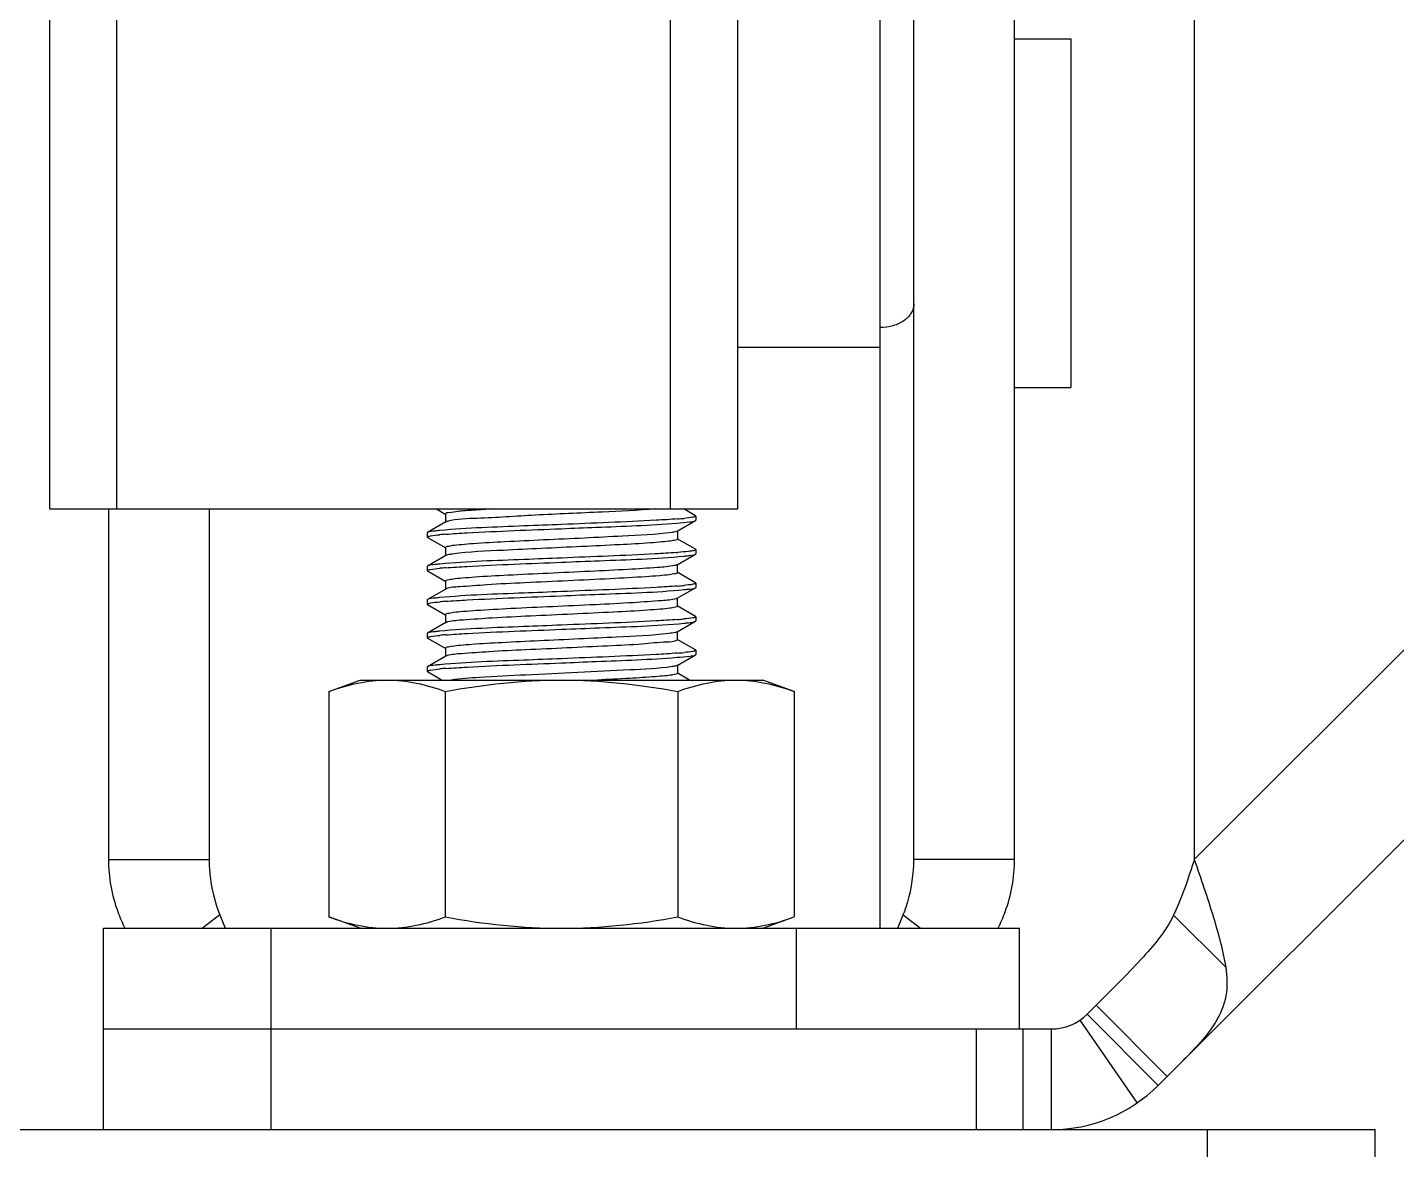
# Model space of a CAD drawing. Extents: x 27938 to 650306, y -92720 to 1524912.
# Drawn here: x 297422 to 298148, y 829416 to 830011 of the extents above; entities that cross this region are included whole.
import ezdxf

# ---------------------------------------------------------------- set-up
doc = ezdxf.new("R2010")
doc.units = 0
doc.header["$LTSCALE"] = 1000
doc.header["$MEASUREMENT"] = 0

msp = doc.modelspace()

# ---------------------------------------------------------------- linework, layer by layer
at = {"linetype": 'Continuous'}
for p, q in [((297433.55, 829755.57), (297433.55, 832715.18)), ((297469.14, 829755.57), (297469.14, 832715.18)), ((297762.76, 829755.57), (297762.76, 832715.18)), ((297798.35, 829755.57), (297798.35, 832715.18)), ((297873.98, 829533.14), (297873.98, 830553.69)), ((297891.77, 829569.65), (297891.77, 830103.94)), ((297945.16, 829569.65), (297945.16, 830103.94)), ((298040.47, 830103.94), (298040.47, 829569.6)), ((297945.16, 830004.94), (297974.95, 830004.94)), ((298040.47, 829569.6), (298468.74, 829997.87)), ((298519.07, 829947.54), (298021.35, 829449.82)), ((297798.35, 829841.46), (297873.98, 829841.46)), ((297945.16, 829820), (297974.95, 829820)), ((297433.55, 829755.57), (297798.35, 829755.57)), ((297464.69, 829755.57), (297464.69, 829569.65)), ((297518.08, 829755.57), (297518.08, 829569.65)), ((297638.57, 829755.57), (297643.57, 829752.68)), ((297643.38, 829752.9), (297643.38, 829748.45)), ((297775.94, 829751.99), (297769.74, 829755.57)), ((297775.94, 829751.99), (297776.11, 829751.79)), ((297776.11, 829751.79), (297776.11, 829749.57)), ((297643.57, 829748.68), (297633.92, 829743.09)), ((297766.28, 829743.78), (297775.94, 829749.37)), ((297766.47, 829744.01), (297766.47, 829739.56)), ((297775.94, 829749.37), (297776.11, 829749.57)), ((297633.92, 829743.09), (297633.75, 829742.89)), ((297633.75, 829742.89), (297633.75, 829740.67)), ((297633.92, 829740.47), (297633.75, 829740.67)), ((297633.92, 829740.47), (297643.57, 829734.88)), ((297775.94, 829734.19), (297766.28, 829739.78)), ((297643.57, 829730.88), (297633.92, 829725.29)), ((297643.38, 829735.11), (297643.38, 829730.66)), ((297766.28, 829725.99), (297775.94, 829731.58)), ((297775.94, 829734.19), (297776.11, 829734)), ((297775.94, 829731.58), (297776.11, 829731.77)), ((297776.11, 829734), (297776.11, 829731.77)), ((297633.92, 829725.29), (297633.75, 829725.1)), ((297633.75, 829725.1), (297633.75, 829722.87)), ((297633.92, 829722.68), (297633.75, 829722.87)), ((297633.92, 829722.68), (297643.57, 829717.09)), ((297775.94, 829716.4), (297766.28, 829721.99)), ((297766.47, 829721.76), (297766.47, 829726.21)), ((297643.38, 829717.31), (297643.38, 829712.86)), ((297775.94, 829716.4), (297776.11, 829716.2)), ((297776.11, 829716.2), (297776.11, 829713.98)), ((297633.92, 829707.5), (297633.75, 829707.3)), ((297643.57, 829713.09), (297633.92, 829707.5)), ((297643.79, 829713.19), (297643.57, 829713.09)), ((297766.28, 829708.19), (297775.94, 829713.78)), ((297766.47, 829703.97), (297766.47, 829708.42)), ((297775.94, 829713.78), (297776.11, 829713.98)), ((297633.75, 829707.3), (297633.75, 829705.08)), ((297633.92, 829704.88), (297633.75, 829705.08)), ((297633.92, 829704.88), (297643.57, 829699.29)), ((297775.94, 829698.6), (297766.28, 829704.19)), ((297643.57, 829695.29), (297633.92, 829689.7)), ((297643.38, 829699.52), (297643.38, 829695.07)), ((297766.28, 829690.4), (297775.94, 829695.99)), ((297775.94, 829698.6), (297776.11, 829698.41)), ((297775.94, 829695.99), (297776.11, 829696.18)), ((297776.11, 829698.41), (297776.11, 829696.18)), ((297633.92, 829689.7), (297633.75, 829689.51)), ((297633.75, 829689.51), (297633.75, 829687.28)), ((297633.92, 829687.09), (297633.75, 829687.28)), ((297633.92, 829687.09), (297643.57, 829681.5)), ((297766.28, 829690.4), (297766.01, 829690.27)), ((297775.94, 829680.81), (297766.28, 829686.4)), ((297766.47, 829686.17), (297766.47, 829690.62)), ((297643.38, 829681.72), (297643.38, 829677.27)), ((297775.94, 829680.81), (297776.11, 829680.61)), ((297776.11, 829680.61), (297776.11, 829678.39)), ((297633.92, 829671.91), (297633.75, 829671.71)), ((297633.75, 829671.71), (297633.75, 829669.49)), ((297643.57, 829677.5), (297633.92, 829671.91)), ((297766.28, 829672.6), (297775.94, 829678.19)), ((297766.47, 829672.83), (297766.47, 829668.38)), ((297775.94, 829678.19), (297776.11, 829678.39)), ((297581.64, 829658.81), (297598.16, 829664.82)), ((297598.16, 829664.82), (297811.7, 829664.82)), ((297633.92, 829669.29), (297633.75, 829669.49)), ((297633.92, 829669.29), (297641.65, 829664.82)), ((297772.82, 829664.82), (297766.28, 829668.6)), ((297828.21, 829658.81), (297811.7, 829664.82)), ((297581.64, 829658.81), (297581.64, 829539.15)), ((297643.28, 829658.81), (297643.28, 829539.15)), ((297766.57, 829658.81), (297766.57, 829539.15)), ((297828.21, 829658.81), (297828.21, 829539.15)), ((297464.69, 829569.65), (297518.08, 829569.65)), ((297945.16, 829569.65), (297891.77, 829569.65)), ((297523.76, 829540.22), (297514.5, 829533.18)), ((297523.76, 829540.22), (297526.6, 829533.14)), ((297598.16, 829533.14), (297581.64, 829539.15)), ((297811.7, 829533.14), (297828.21, 829539.15)), ((297883.25, 829533.14), (297886.1, 829540.23)), ((297886.1, 829540.23), (297895.36, 829533.18)), ((298029.47, 829540.18), (298057.12, 829512.53)), ((297462.02, 829533.14), (297947.83, 829533.14)), ((297462.02, 829426.37), (297462.02, 829533.14)), ((297550.99, 829479.75), (297550.99, 829533.14)), ((297829.49, 829479.75), (297829.49, 829533.14)), ((297947.83, 829479.75), (297947.83, 829533.14)), ((297988.35, 829492.32), (297983.6, 829487.57)), ((298026.1, 829454.57), (297988.35, 829492.32)), ((297979.85, 829484.45), (298010.09, 829440.45)), ((298021.35, 829449.82), (297983.6, 829487.57)), ((297462.02, 829479.75), (297964.73, 829479.75)), ((297550.99, 829426.37), (297550.99, 829479.75)), ((297925.05, 829426.37), (297925.05, 829479.75)), ((297949.79, 829426.37), (297949.79, 829479.75)), ((297964.73, 829426.37), (297964.73, 829479.75)), ((297409.87, 829426.37), (298136.45, 829426.37)), ((298047.48, 829319.6), (298047.48, 829426.37)), ((298136.45, 829319.6), (298136.45, 829426.37))]:
    msp.add_line(p, q, dxfattribs=at)
msp.add_line((297974.95, 830004.94), (297974.95, 829820))
for centre, radius, start, end in [((297646.05, 829742.38), 6.79, 105.09314, 106.14114), ((297751.54, 829941.06), 191.34, 274.44401, 275.50896), ((297659.36, 829538.93), 203.86, 94.45812, 95.31469), ((297744.99, 830003.83), 272.18, 274.42341, 274.54966), ((297659.12, 829524.01), 200.98, 94.45697, 95.35574), ((297751.52, 829905.71), 191.58, 274.44141, 275.50783), ((297659.09, 829506.55), 200.64, 94.45612, 95.36224), ((297751.44, 829888.91), 192.58, 274.44667, 275.48819), ((297659.26, 829486.69), 202.71, 94.45704, 95.331), ((297751.54, 829869.88), 191.34, 274.44401, 275.50896), ((297646.05, 829671.2), 6.79, 105.09314, 106.14114), ((297659.36, 829467.75), 203.86, 94.45812, 95.31469), ((297964.73, 829506.44), 26.69, 270, 315), ((297964.73, 829506.44), 80.08, 270, 315)]:
    msp.add_arc(centre, radius, start, end, dxfattribs=at)
for points, knots in [([(297891.77, 829864.41), (297891.77, 829862.74), (297890.69, 829859.16), (297886.54, 829855.06), (297880.72, 829852.43), (297876.27, 829851.83), (297873.98, 829851.83)], [0, 0, 0, 0, 0.209483, 0.444656, 0.71201, 1, 1, 1, 1]), ([(297668.73, 829755.57), (297665.19, 829755.37), (297659.15, 829754.93), (297650.68, 829754.52), (297646.79, 829753.57), (297643.38, 829753.51), (297643.38, 829752.9)], [0, 0, 0, 0, 0.415981, 0.731164, 0.928613, 1, 1, 1, 1]), ([(297754.7, 829755.57), (297745.29, 829754.83), (297724.05, 829753.74), (297692.47, 829752.52), (297665.23, 829750.58), (297649.43, 829750.33), (297644.28, 829748.94)], [0, 0, 0, 0, 0.256105, 0.576785, 0.855532, 1, 1, 1, 1]), ([(297775.47, 829751.41), (297775.18, 829751.33), (297773.35, 829750.93), (297771.48, 829750.75), (297769.91, 829750.6)], [0, 0, 0, 0, 0.157623, 1, 1, 1, 1]), ([(297776.11, 829751.79), (297776.11, 829751.71), (297775.86, 829751.52), (297775.63, 829751.46), (297775.47, 829751.41)], [0, 0, 0, 0, 0.324871, 1, 1, 1, 1]), ([(297640.43, 829744.13), (297639.6, 829744.05), (297637.45, 829743.75), (297635.1, 829743.77), (297633.92, 829743.09)], [0, 0, 0, 0, 0.37952, 1, 1, 1, 1]), ([(297704.93, 829747.34), (297698.29, 829747.08), (297676.79, 829746.16), (297655.25, 829745.52), (297640.43, 829744.13)], [0, 0, 0, 0, 0.308576, 1, 1, 1, 1]), ([(297643.51, 829742.17), (297647.28, 829742.47), (297667.74, 829743.7), (297688.23, 829744.45), (297704.93, 829745.12)], [0, 0, 0, 0, 0.184575, 1, 1, 1, 1]), ([(297644.16, 829748.91), (297644.05, 829748.87), (297643.85, 829748.81), (297643.65, 829748.72), (297643.57, 829748.68)], [0, 0, 0, 0, 0.572041, 1, 1, 1, 1]), ([(297766.37, 829750.29), (297762.6, 829750), (297742.13, 829748.76), (297721.64, 829748.01), (297704.93, 829747.34)], [0, 0, 0, 0, 0.184436, 1, 1, 1, 1]), ([(297704.93, 829745.12), (297711.02, 829745.36), (297731.47, 829746.21), (297751.94, 829746.94), (297766.27, 829748.06)], [0, 0, 0, 0, 0.297863, 1, 1, 1, 1]), ([(297766.28, 829743.78), (297766.16, 829743.71), (297765.27, 829743.38), (297764.33, 829743.25), (297763.54, 829743.13)], [0, 0, 0, 0, 0.147905, 1, 1, 1, 1]), ([(297766.27, 829748.06), (297768.49, 829748.23), (297771.64, 829748.67), (297775.04, 829748.86), (297775.94, 829749.37)], [0, 0, 0, 0, 0.683734, 1, 1, 1, 1]), ([(297633.75, 829740.67), (297633.75, 829740.77), (297634.09, 829740.98), (297634.36, 829741.05), (297634.57, 829741.1)], [0, 0, 0, 0, 0.313847, 1, 1, 1, 1]), ([(297634.57, 829741.1), (297634.88, 829741.18), (297636.84, 829741.57), (297638.82, 829741.76), (297640.48, 829741.91)], [0, 0, 0, 0, 0.163234, 1, 1, 1, 1]), ([(297763.54, 829743.13), (297754.84, 829741.82), (297739.28, 829741.3), (297716.59, 829740.06), (297695.8, 829739.15), (297676.2, 829738.2), (297661.57, 829737.4), (297652.48, 829736.67), (297647.58, 829736.25), (297645.26, 829735.73), (297643.38, 829735.47), (297643.38, 829735.11)], [0, 0, 0, 0, 0.218787, 0.386207, 0.566108, 0.736243, 0.875583, 0.928118, 0.966979, 0.991, 1, 1, 1, 1]), ([(297766.47, 829739.56), (297766.47, 829739.2), (297764.65, 829738.94), (297762.38, 829738.43), (297757.61, 829738.02), (297748.75, 829737.29), (297734.43, 829736.51), (297715.2, 829735.57), (297694.66, 829734.66), (297671.83, 829733.46), (297656.05, 829732.85), (297647.09, 829731.65)], [0, 0, 0, 0, 0.00884, 0.032379, 0.070466, 0.122006, 0.258971, 0.426878, 0.605536, 0.773444, 1, 1, 1, 1]), ([(297704.93, 829729.55), (297698.3, 829729.28), (297676.81, 829728.37), (297655.29, 829727.73), (297640.48, 829726.34)], [0, 0, 0, 0, 0.308379, 1, 1, 1, 1]), ([(297647.09, 829731.65), (297646.66, 829731.59), (297645.49, 829731.39), (297644.24, 829731.27), (297643.57, 829730.88)], [0, 0, 0, 0, 0.360643, 1, 1, 1, 1]), ([(297765.98, 829732.47), (297762.2, 829732.17), (297741.86, 829730.95), (297721.5, 829730.21), (297704.93, 829729.55)], [0, 0, 0, 0, 0.18595, 1, 1, 1, 1]), ([(297704.93, 829727.32), (297711.66, 829727.59), (297733.32, 829728.52), (297755.03, 829729.13), (297769.91, 829730.58)], [0, 0, 0, 0, 0.310578, 1, 1, 1, 1]), ([(297773.69, 829733.26), (297773.24, 829733.19), (297770.88, 829732.87), (297768.5, 829732.67), (297766.58, 829732.51)], [0, 0, 0, 0, 0.190828, 1, 1, 1, 1]), ([(297769.91, 829730.58), (297770.68, 829730.66), (297772.67, 829730.94), (297774.84, 829730.94), (297775.94, 829731.58)], [0, 0, 0, 0, 0.377935, 1, 1, 1, 1]), ([(297776.11, 829734), (297776.11, 829733.92), (297775.29, 829733.32), (297774.46, 829733.37), (297773.69, 829733.26)], [0, 0, 0, 0, 0.093121, 1, 1, 1, 1]), ([(297633.75, 829722.87), (297633.75, 829722.96), (297634.04, 829723.16), (297634.28, 829723.23), (297634.47, 829723.28)], [0, 0, 0, 0, 0.318631, 1, 1, 1, 1]), ([(297640.48, 829726.34), (297639.64, 829726.26), (297637.47, 829725.96), (297635.11, 829725.98), (297633.92, 829725.29)], [0, 0, 0, 0, 0.379704, 1, 1, 1, 1]), ([(297634.47, 829723.28), (297634.77, 829723.36), (297636.72, 829723.76), (297638.7, 829723.95), (297640.36, 829724.1)], [0, 0, 0, 0, 0.159226, 1, 1, 1, 1]), ([(297764.82, 829725.55), (297761.87, 829724.96), (297753.63, 829724.35), (297738.7, 829723.34), (297719.34, 829722.43), (297698.08, 829721.45), (297677.78, 829720.48), (297662.5, 829719.67), (297652.97, 829718.91), (297647.81, 829718.49), (297645.37, 829717.94), (297643.38, 829717.69), (297643.38, 829717.31)], [0, 0, 0, 0, 0.074051, 0.202548, 0.368862, 0.551322, 0.726125, 0.870472, 0.925123, 0.96561, 0.990669, 1, 1, 1, 1]), ([(297643.5, 829724.37), (297647.27, 829724.67), (297667.74, 829725.91), (297688.22, 829726.66), (297704.93, 829727.32)], [0, 0, 0, 0, 0.184524, 1, 1, 1, 1]), ([(297766.28, 829725.99), (297766.11, 829725.89), (297765.62, 829725.73), (297765.12, 829725.61), (297764.82, 829725.55)], [0, 0, 0, 0, 0.388593, 1, 1, 1, 1]), ([(297766.47, 829721.76), (297766.47, 829721.36), (297764.32, 829721.12), (297761.69, 829720.53), (297756.12, 829720.1), (297745.92, 829719.31), (297729.68, 829718.47), (297708.34, 829717.48), (297686.49, 829716.43), (297667.17, 829715.62), (297653.38, 829714.31), (297645.98, 829714.06), (297643.79, 829713.19)], [0, 0, 0, 0, 0.009911, 0.036684, 0.079861, 0.138026, 0.290611, 0.473012, 0.659513, 0.823824, 0.942824, 1, 1, 1, 1]), ([(297775.44, 829715.81), (297775.15, 829715.73), (297773.33, 829715.34), (297771.47, 829715.16), (297769.91, 829715.01)], [0, 0, 0, 0, 0.159145, 1, 1, 1, 1]), ([(297776.11, 829716.2), (297776.11, 829716.12), (297775.84, 829715.93), (297775.61, 829715.86), (297775.44, 829715.81)], [0, 0, 0, 0, 0.322656, 1, 1, 1, 1]), ([(297640.36, 829708.53), (297639.54, 829708.46), (297637.41, 829708.16), (297635.08, 829708.18), (297633.92, 829707.5)], [0, 0, 0, 0, 0.37931, 1, 1, 1, 1]), ([(297704.93, 829711.75), (297698.28, 829711.49), (297676.75, 829710.57), (297655.19, 829709.94), (297640.36, 829708.53)], [0, 0, 0, 0, 0.308852, 1, 1, 1, 1]), ([(297765.74, 829707.98), (297763.27, 829707.24), (297755.61, 829706.79), (297741.38, 829705.65), (297722.04, 829704.77), (297700.37, 829703.76), (297679.37, 829702.77), (297663.45, 829701.94), (297653.48, 829701.16), (297648.04, 829700.74), (297645.48, 829700.15), (297643.38, 829699.92), (297643.38, 829699.52)], [0, 0, 0, 0, 0.062951, 0.18524, 0.350271, 0.535399, 0.715185, 0.864922, 0.92187, 0.964113, 0.990297, 1, 1, 1, 1]), ([(297643.5, 829706.58), (297647.27, 829706.88), (297667.74, 829708.11), (297688.22, 829708.86), (297704.93, 829709.53)], [0, 0, 0, 0, 0.18453, 1, 1, 1, 1]), ([(297766.36, 829714.7), (297762.59, 829714.4), (297742.12, 829713.17), (297721.63, 829712.42), (297704.93, 829711.75)], [0, 0, 0, 0, 0.184477, 1, 1, 1, 1]), ([(297704.93, 829709.53), (297711.65, 829709.8), (297733.29, 829710.72), (297754.98, 829711.34), (297769.86, 829712.78)], [0, 0, 0, 0, 0.310323, 1, 1, 1, 1]), ([(297766.28, 829708.19), (297766.21, 829708.15), (297766.03, 829708.07), (297765.84, 829708.01), (297765.74, 829707.98)], [0, 0, 0, 0, 0.430479, 1, 1, 1, 1]), ([(297769.86, 829712.78), (297770.63, 829712.86), (297772.64, 829713.14), (297774.83, 829713.14), (297775.94, 829713.78)], [0, 0, 0, 0, 0.378132, 1, 1, 1, 1]), ([(297633.75, 829705.08), (297633.75, 829705.18), (297634.08, 829705.38), (297634.35, 829705.45), (297634.55, 829705.51)], [0, 0, 0, 0, 0.315061, 1, 1, 1, 1]), ([(297634.55, 829705.51), (297634.86, 829705.59), (297636.77, 829705.97), (297638.72, 829706.15), (297640.34, 829706.31)], [0, 0, 0, 0, 0.163145, 1, 1, 1, 1]), ([(297766.47, 829703.97), (297766.47, 829703.58), (297764.43, 829703.33), (297761.93, 829702.77), (297756.63, 829702.35), (297746.88, 829701.58), (297731.28, 829700.76), (297710.63, 829699.78), (297689.16, 829698.79), (297669.8, 829697.88), (297655.19, 829696.82), (297647.25, 829696.27), (297644.53, 829695.62)], [0, 0, 0, 0, 0.00951, 0.035123, 0.076469, 0.132247, 0.279239, 0.456494, 0.640275, 0.805971, 0.931424, 1, 1, 1, 1]), ([(297704.93, 829693.96), (297698.27, 829693.69), (297676.74, 829692.77), (297655.17, 829692.14), (297640.34, 829690.74)], [0, 0, 0, 0, 0.308927, 1, 1, 1, 1]), ([(297644.53, 829695.62), (297644.34, 829695.57), (297644.01, 829695.49), (297643.69, 829695.36), (297643.57, 829695.29)], [0, 0, 0, 0, 0.59312, 1, 1, 1, 1]), ([(297766.37, 829696.91), (297762.6, 829696.61), (297742.13, 829695.37), (297721.64, 829694.62), (297704.93, 829693.96)], [0, 0, 0, 0, 0.184455, 1, 1, 1, 1]), ([(297704.93, 829691.73), (297711.66, 829692), (297733.32, 829692.93), (297755.03, 829693.54), (297769.91, 829694.99)], [0, 0, 0, 0, 0.310595, 1, 1, 1, 1]), ([(297775.42, 829698.01), (297775.14, 829697.93), (297773.3, 829697.54), (297771.43, 829697.36), (297769.86, 829697.21)], [0, 0, 0, 0, 0.159397, 1, 1, 1, 1]), ([(297769.91, 829694.99), (297770.68, 829695.07), (297772.67, 829695.35), (297774.84, 829695.35), (297775.94, 829695.99)], [0, 0, 0, 0, 0.377931, 1, 1, 1, 1]), ([(297776.11, 829698.41), (297776.11, 829698.32), (297775.84, 829698.13), (297775.6, 829698.06), (297775.42, 829698.01)], [0, 0, 0, 0, 0.322005, 1, 1, 1, 1]), ([(297633.75, 829687.28), (297633.75, 829687.37), (297634.04, 829687.57), (297634.29, 829687.64), (297634.48, 829687.69)], [0, 0, 0, 0, 0.317967, 1, 1, 1, 1]), ([(297640.34, 829690.74), (297639.52, 829690.66), (297637.4, 829690.36), (297635.08, 829690.38), (297633.92, 829689.7)], [0, 0, 0, 0, 0.379296, 1, 1, 1, 1]), ([(297634.48, 829687.69), (297634.79, 829687.78), (297636.76, 829688.18), (297638.75, 829688.36), (297640.43, 829688.52)], [0, 0, 0, 0, 0.159617, 1, 1, 1, 1]), ([(297761.9, 829689.52), (297752.69, 829688.4), (297736.73, 829687.73), (297713.79, 829686.56), (297693.52, 829685.66), (297674.64, 829684.73), (297660.65, 829683.96), (297652, 829683.24), (297647.36, 829682.83), (297645.14, 829682.33), (297643.38, 829682.07), (297643.38, 829681.72)], [0, 0, 0, 0, 0.234088, 0.402448, 0.579889, 0.745639, 0.880314, 0.930897, 0.968237, 0.991317, 1, 1, 1, 1]), ([(297643.51, 829688.79), (297647.28, 829689.08), (297667.74, 829690.32), (297688.23, 829691.07), (297704.93, 829691.73)], [0, 0, 0, 0, 0.184554, 1, 1, 1, 1]), ([(297766.29, 829685.95), (297764.64, 829684.97), (297758.06, 829685.02), (297746.05, 829683.54), (297728.29, 829682.88), (297707.7, 829681.83), (297686.7, 829680.88), (297668.04, 829680), (297654.22, 829678.93), (297646.76, 829678.43), (297644.28, 829677.76)], [0, 0, 0, 0, 0.046973, 0.152409, 0.303029, 0.479455, 0.658932, 0.818305, 0.937036, 1, 1, 1, 1]), ([(297766.01, 829690.27), (297765.8, 829690.2), (297764.45, 829689.83), (297763.07, 829689.66), (297761.9, 829689.52)], [0, 0, 0, 0, 0.158312, 1, 1, 1, 1]), ([(297766.47, 829686.17), (297766.47, 829686.13), (297766.42, 829686.04), (297766.34, 829685.98), (297766.29, 829685.95)], [0, 0, 0, 0, 0.402304, 1, 1, 1, 1]), ([(297766.37, 829679.11), (297762.6, 829678.82), (297742.13, 829677.58), (297721.64, 829676.83), (297704.93, 829676.16)], [0, 0, 0, 0, 0.184436, 1, 1, 1, 1]), ([(297775.47, 829680.23), (297775.18, 829680.15), (297773.35, 829679.75), (297771.48, 829679.57), (297769.91, 829679.42)], [0, 0, 0, 0, 0.157623, 1, 1, 1, 1]), ([(297776.11, 829680.61), (297776.11, 829680.53), (297775.86, 829680.34), (297775.63, 829680.28), (297775.47, 829680.23)], [0, 0, 0, 0, 0.324871, 1, 1, 1, 1]), ([(297640.43, 829672.95), (297639.6, 829672.87), (297637.45, 829672.57), (297635.1, 829672.59), (297633.92, 829671.91)], [0, 0, 0, 0, 0.37952, 1, 1, 1, 1]), ([(297704.93, 829676.16), (297698.29, 829675.9), (297676.79, 829674.98), (297655.25, 829674.34), (297640.43, 829672.95)], [0, 0, 0, 0, 0.308576, 1, 1, 1, 1]), ([(297643.51, 829670.99), (297647.28, 829671.29), (297667.74, 829672.52), (297688.23, 829673.27), (297704.93, 829673.94)], [0, 0, 0, 0, 0.184575, 1, 1, 1, 1]), ([(297644.16, 829677.73), (297644.05, 829677.69), (297643.85, 829677.63), (297643.65, 829677.54), (297643.57, 829677.5)], [0, 0, 0, 0, 0.572041, 1, 1, 1, 1]), ([(297763.54, 829671.95), (297756.17, 829670.84), (297730.25, 829669.68), (297696.23, 829668.05), (297664.61, 829666.36), (297651.38, 829665.56), (297646.4, 829664.82)], [0, 0, 0, 0, 0.190457, 0.661719, 0.871239, 1, 1, 1, 1]), ([(297704.93, 829673.94), (297711.02, 829674.18), (297731.47, 829675.03), (297751.94, 829675.76), (297766.27, 829676.88)], [0, 0, 0, 0, 0.297863, 1, 1, 1, 1]), ([(297766.28, 829672.6), (297766.16, 829672.53), (297765.27, 829672.2), (297764.33, 829672.07), (297763.54, 829671.95)], [0, 0, 0, 0, 0.147905, 1, 1, 1, 1]), ([(297766.27, 829676.88), (297768.49, 829677.05), (297771.64, 829677.49), (297775.04, 829677.68), (297775.94, 829678.19)], [0, 0, 0, 0, 0.683734, 1, 1, 1, 1]), ([(297581.64, 829658.81), (297586.64, 829660.63), (297596.74, 829663.66), (297607.27, 829664.82), (297612.46, 829664.82)], [0, 0, 0, 0, 0.506411, 1, 1, 1, 1]), ([(297612.46, 829664.82), (297617.65, 829664.82), (297628.18, 829663.66), (297638.28, 829660.63), (297643.28, 829658.81)], [0, 0, 0, 0, 0.493589, 1, 1, 1, 1]), ([(297633.75, 829669.49), (297633.75, 829669.59), (297634.09, 829669.8), (297634.36, 829669.87), (297634.57, 829669.92)], [0, 0, 0, 0, 0.313847, 1, 1, 1, 1]), ([(297634.57, 829669.92), (297634.88, 829670), (297636.84, 829670.39), (297638.82, 829670.58), (297640.48, 829670.73)], [0, 0, 0, 0, 0.163234, 1, 1, 1, 1]), ([(297766.47, 829668.38), (297766.47, 829668.08), (297765.02, 829667.8), (297763.14, 829667.38), (297759.26, 829666.98), (297751.93, 829666.34), (297739.91, 829665.62), (297729.68, 829665.1), (297723.96, 829664.82)], [0, 0, 0, 0, 0.020558, 0.074229, 0.161254, 0.279605, 0.598487, 1, 1, 1, 1]), ([(297766.57, 829658.81), (297771.57, 829660.63), (297781.67, 829663.66), (297792.2, 829664.82), (297797.39, 829664.82)], [0, 0, 0, 0, 0.506411, 1, 1, 1, 1]), ([(297797.39, 829664.82), (297802.58, 829664.82), (297813.11, 829663.66), (297823.21, 829660.63), (297828.21, 829658.81)], [0, 0, 0, 0, 0.493589, 1, 1, 1, 1]), ([(297464.69, 829569.65), (297464.69, 829560.27), (297467.03, 829547.56), (297472.02, 829536.02), (297473.44, 829533.17)], [0, 0, 0, 0, 0.746457, 1, 1, 1, 1]), ([(297518.08, 829569.65), (297518.08, 829567.11), (297518.57, 829557.09), (297521.02, 829547.19), (297523.76, 829540.22)], [0, 0, 0, 0, 0.253697, 1, 1, 1, 1]), ([(297886.1, 829540.23), (297887, 829542.52), (297890.26, 829552), (297891.77, 829562.1), (297891.77, 829569.65)], [0, 0, 0, 0, 0.246008, 1, 1, 1, 1]), ([(297936.42, 829533.17), (297937.84, 829536.02), (297942.83, 829547.56), (297945.16, 829560.27), (297945.16, 829569.65)], [0, 0, 0, 0, 0.253543, 1, 1, 1, 1]), ([(298040.47, 829569.6), (298039.65, 829567.06), (298036.43, 829557.1), (298032.87, 829547.2), (298029.47, 829540.18)], [0, 0, 0, 0, 0.255061, 1, 1, 1, 1]), ([(298040.47, 829569.6), (298043.92, 829559.57), (298050.35, 829540.83), (298055.62, 829521.64), (298057.12, 829512.53)], [0, 0, 0, 0, 0.53484, 1, 1, 1, 1]), ([(297581.64, 829539.15), (297586.64, 829537.33), (297596.74, 829534.29), (297607.27, 829533.14), (297612.46, 829533.14)], [0, 0, 0, 0, 0.506411, 1, 1, 1, 1]), ([(297612.46, 829533.14), (297617.65, 829533.14), (297628.18, 829534.29), (297638.28, 829537.33), (297643.28, 829539.15)], [0, 0, 0, 0, 0.493589, 1, 1, 1, 1]), ([(297766.57, 829539.15), (297771.57, 829537.33), (297781.67, 829534.29), (297792.2, 829533.14), (297797.39, 829533.14)], [0, 0, 0, 0, 0.506411, 1, 1, 1, 1]), ([(297797.39, 829533.14), (297802.58, 829533.14), (297813.11, 829534.29), (297823.21, 829537.33), (297828.21, 829539.15)], [0, 0, 0, 0, 0.493589, 1, 1, 1, 1]), ([(298029.47, 829540.18), (298025.24, 829531.41), (298011.37, 829515), (297996.38, 829500.35), (297988.35, 829492.32)], [0, 0, 0, 0, 0.46168, 1, 1, 1, 1]), ([(298057.12, 829512.53), (298057.94, 829507.5), (298058.25, 829497.13), (298051.94, 829482.03), (298040.16, 829468.48), (298031.03, 829459.5), (298026.1, 829454.57)], [0, 0, 0, 0, 0.222359, 0.440545, 0.696247, 1, 1, 1, 1])]:
    msp.add_open_spline(points, degree=3, knots=knots, dxfattribs=at)
for points in [[(297643.28, 829658.81), (297663.59, 829662.5), (297684.28, 829664.82), (297704.93, 829664.82)], [(297704.93, 829664.82), (297725.57, 829664.82), (297746.26, 829662.5), (297766.57, 829658.81)], [(297643.28, 829539.15), (297663.59, 829535.45), (297684.28, 829533.14), (297704.93, 829533.14)], [(297704.93, 829533.14), (297725.57, 829533.14), (297746.26, 829535.45), (297766.57, 829539.15)]]:
    msp.add_open_spline(points, degree=3, dxfattribs=at)

doc.saveas('drawing.dxf')
